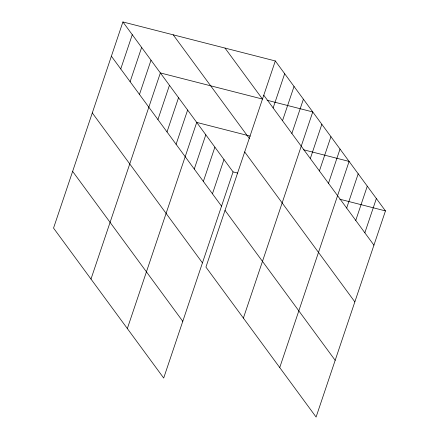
<?xml version="1.0" encoding="UTF-8"?>
<svg xmlns="http://www.w3.org/2000/svg" width="439" height="439" viewBox="0 0 439 439"><rect width="100%" height="100%" fill="white"/><g stroke="black" fill="none" stroke-linecap="round" stroke-linejoin="round"><path stroke-width="0.66" d="M122.915 21.95L53.542 228.093L163.692 378.045L233.065 171.901L122.915 21.95L275.308 60.955L385.458 210.907L316.085 417.05L205.935 267.099L275.308 60.955M120.747 68.95L132.276 34.697M130.109 81.698L141.638 47.439M139.476 94.445L151.005 60.187M90.988 279.078L160.367 72.934L262.473 99.066L225.02 48.081M157.925 119.562L169.454 85.303M167.012 131.93L178.541 97.677M176.099 144.305L187.629 110.046M127.343 328.559L196.716 122.415L250.329 136.139M194.274 169.042L205.803 134.789M203.361 181.417L214.891 147.158M212.449 193.786L223.978 159.527M273.14 107.961L284.67 73.703M282.507 120.703L294.037 86.445M291.869 133.451L303.398 99.192M243.387 318.083L312.76 111.94L267.104 100.251M310.318 158.567L321.847 124.308M319.405 170.936L330.935 136.683M328.493 183.31L340.022 149.051M279.736 367.564L349.109 161.42L303.453 149.737M346.667 208.048L358.197 173.795M355.755 220.422L367.284 186.163M364.842 232.791L376.371 198.532M233.065 171.901L237.697 173.087M339.802 199.218L385.458 210.907M263.779 95.214L373.935 245.165M173.202 34.824L249.379 138.515M244.693 151.938L354.844 301.884M225.02 210.374L335.176 360.326M111.385 56.208L221.536 206.16M92.294 112.927L202.45 262.879M72.627 171.369L182.783 321.321"/></g></svg>
